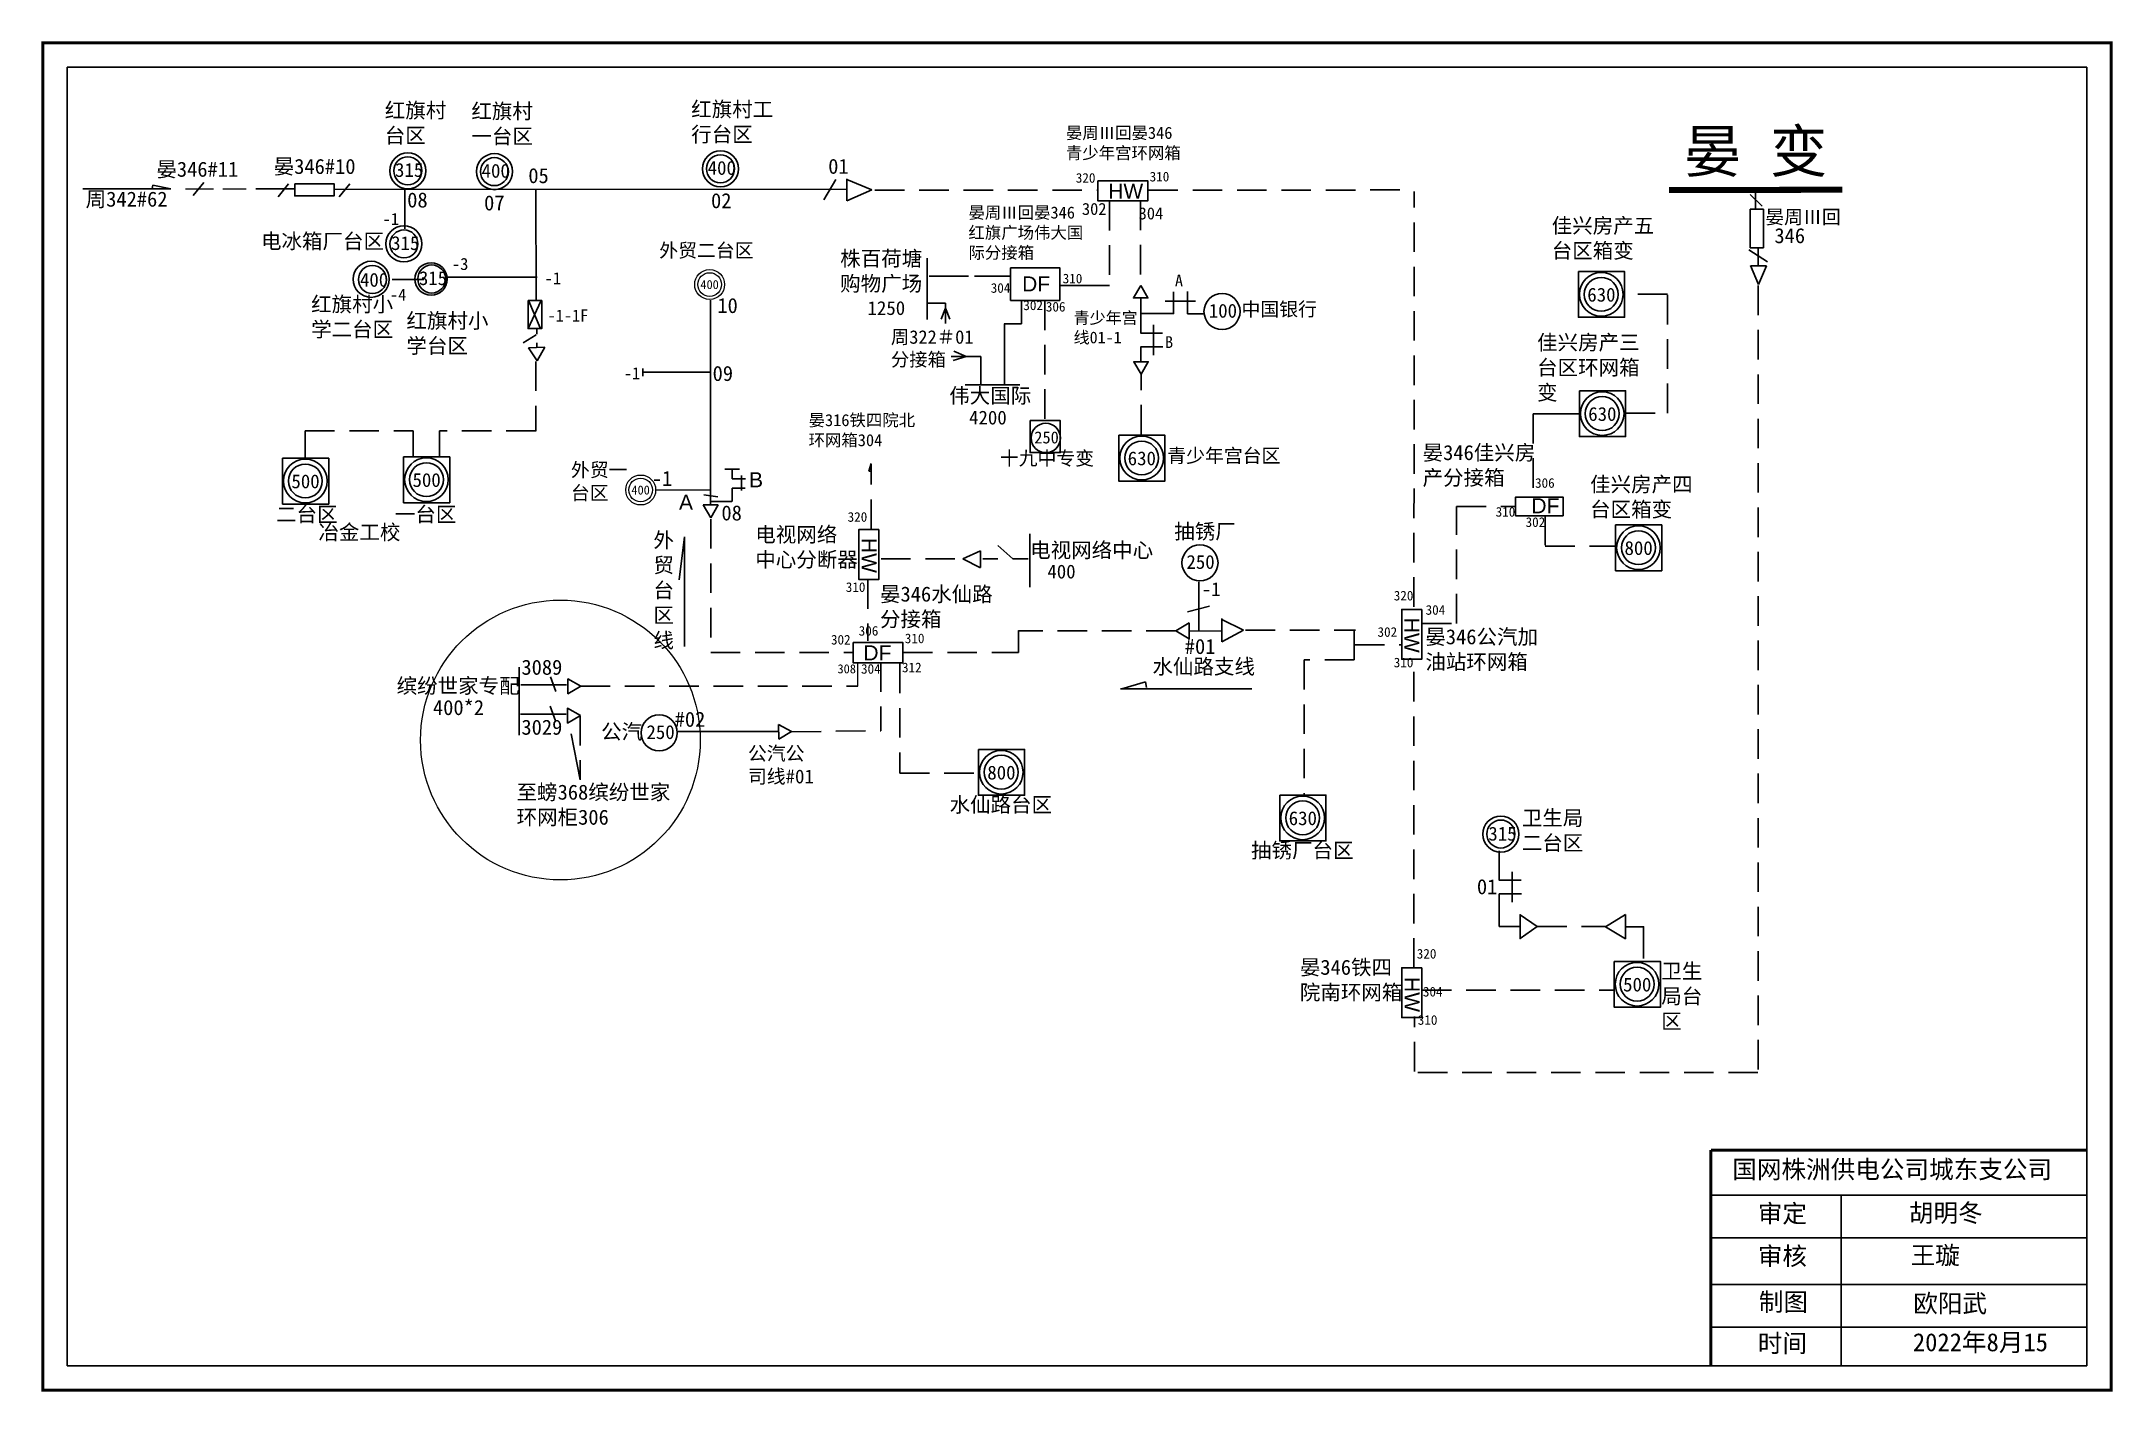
# Model space of a CAD drawing. Extents: x 2 to 347, y 2 to 227.
import ezdxf

# ---------------------------------------------------------------- set-up
doc = ezdxf.new("R2010")
doc.units = 0
doc.header["$LTSCALE"] = 0.774411
doc.linetypes.add('ACAD_ISO02W100', pattern=[15, 12, -3])
doc.linetypes.add('DASHED2', pattern=[9.525, 6.35, -3.175])
doc.layers.get('0').update_dxf_attribs({"linetype": 'CONTINUOUS'})
for name, color, linetype in [('0-RefEdit0', 7, 'CONTINUOUS'), ('LAYER1', 5, 'ACAD_ISO02W100'), ('线型', 7, 'DASHED2')]:
    doc.layers.add(name, color=color, linetype=linetype)
doc.styles.add('SimSun_txtstyle_1.50_0_0', font='', dxfattribs={"height": 1.5})
doc.styles.add('SimSun_txtstyle_2.00_0_0', font='', dxfattribs={"height": 2})
doc.styles.add('SimSun_txtstyle_2.30_0_0', font='simsun.ttc', dxfattribs={"height": 2.3})
doc.styles.get("Standard").update_dxf_attribs({"font": '', "height": 2.5})
doc.styles.add('仿宋_txtstyle_3.00_0_0', font='simsun.ttc', dxfattribs={"height": 3})
doc.styles.add('字体', font='simkai_0.ttf', dxfattribs={"height": 2.5})
doc.styles.add('宋体_txtstyle_0.00_0_0', font='')
doc.styles.add('宋体_txtstyle_1.50_0_0', font='SIMSUN.TTC', dxfattribs={"height": 1.5})
doc.styles.add('宋体_txtstyle_3.00_0_0', font='', dxfattribs={"height": 3})
doc.styles.add('楷体_GB2312_txtstyle_2.00_0_0', font='simkai_0.ttf', dxfattribs={"height": 2})
doc.styles.add('楷体_GB2312_txtstyle_2.50_0_0', font='simkai_0.ttf', dxfattribs={"height": 2.5})
doc.styles.get('SimSun_txtstyle_1.50_0_0').set_extended_font_data('SimSun')
doc.styles.get('SimSun_txtstyle_2.00_0_0').set_extended_font_data('SimSun')
doc.styles.get('Standard').set_extended_font_data('SimSun')
doc.styles.get('宋体_txtstyle_0.00_0_0').set_extended_font_data('宋体')
doc.styles.get('宋体_txtstyle_3.00_0_0').set_extended_font_data('宋体')

msp = doc.modelspace()

# ---------------------------------------------------------------- linework, layer by layer
at = {"linetype": 'Continuous'}
for p, q in [((29.21, 203.31), (27.47, 201.14)), ((134.35, 203.8), (132.37, 200.45)), ((136.18, 203.96), (136.18, 200.29)), ((140.31, 202.12), (136.18, 203.8)), ((9.13, 202.29), (23.74, 202.29)), ((20.77, 202.87), (20.66, 202.32)), ((23.74, 202.29), (20.77, 202.87)), ((44.41, 202.29), (37.88, 202.29)), ((43.33, 203.12), (41.58, 200.94)), ((53.51, 203.12), (51.76, 200.94)), ((62.68, 202.06), (62.68, 195.62)), ((84.46, 202.21), (84.5, 183.7)), ((136.18, 200.29), (140.31, 202.12)), ((288.42, 199.37), (286.44, 201.35)), ((149.54, 190.75), (149.52, 180.53)), ((289.3, 190.14), (286.22, 192.11)), ((287.81, 186.37), (286.45, 189.5)), ((69.75, 187.59), (84.66, 187.59)), ((156.43, 187.75), (149.86, 187.75)), ((163.5, 187.75), (157.39, 187.75)), ((179.87, 186.18), (171.74, 186.18)), ((286.53, 189.46), (289.14, 189.46)), ((289.14, 189.46), (287.81, 186.37)), ((85.3, 183.57), (83.17, 179.04)), ((83.3, 183.57), (85.17, 179.18)), ((149.52, 183.25), (152.6, 183.25)), ((152.6, 183.25), (152.6, 179.89)), ((165.25, 183.71), (165.24, 179.85)), ((185.06, 184.15), (185.06, 178.33)), ((151.87, 180.62), (152.6, 182.43)), ((152.6, 182.43), (153.32, 180.62)), ((165.24, 179.85), (162.32, 179.85)), ((162.39, 179.8), (162.42, 169.73)), ((185.1, 181.54), (190.49, 181.54)), ((192.84, 181.49), (195.53, 181.49)), ((84.5, 177.98), (82.37, 176.65)), ((85.92, 175.95), (83.25, 175.86)), ((83.25, 175.86), (84.66, 173.68)), ((84.64, 179.04), (84.64, 178.11)), ((84.64, 175.85), (84.64, 176.65)), ((84.66, 173.68), (85.92, 175.95)), ((185.1, 176.01), (185.1, 173.57)), ((158.49, 174.37), (153.51, 174.37)), ((156.05, 174.37), (153.87, 173.73)), ((153.96, 175.27), (156.05, 174.37)), ((158.49, 169.65), (158.49, 174.37)), ((155.88, 169.68), (164.97, 169.68)), ((46.11, 157.66), (46.11, 162.06)), ((64.07, 162.06), (64.07, 157.66)), ((68.45, 162.06), (68.45, 157.66)), ((140.21, 156.59), (139.85, 155.31)), ((139.85, 155.31), (140.21, 155.32)), ((166.59, 144.9), (166.59, 136.02)), ((158.41, 142.07), (155.46, 140.78)), ((158.41, 139.3), (158.41, 142.07)), ((161.31, 142.96), (163.81, 140.74)), ((155.46, 140.78), (158.41, 139.26)), ((158.82, 140.74), (161.31, 140.74)), ((163.81, 140.74), (166.31, 140.74)), ((192.86, 131.93), (196.51, 132.91)), ((193.13, 130.13), (190.9, 128.79)), ((190.9, 128.79), (193.13, 127.46)), ((193.13, 127.46), (193.13, 130.13)), ((198.53, 130.81), (198.53, 126.95)), ((202.16, 128.92), (198.53, 130.65)), ((198.53, 126.95), (202.16, 128.92)), ((181.71, 119.17), (203.55, 119.17)), ((181.9, 119.17), (185.85, 120.29)), ((185.85, 120.29), (186.04, 119.35)), ((279.9, 34.97), (342.27, 34.97)), ((301.55, 34.96), (301.55, 6.63)), ((279.9, 27.86), (342.27, 27.86)), ((279.9, 20.11), (342.27, 20.11)), ((279.9, 13.01), (342.27, 13.01))]:
    msp.add_line(p, q, dxfattribs=at)
at = {"color": 7, "linetype": 'Continuous', "lineweight": 0, "ltscale": 0.272735}
msp.add_line((30.85, 202.22), (26.21, 202.22), dxfattribs=at)
at = {"color": 7, "linetype": 'Continuous', "lineweight": 0, "ltscale": 0.063624}
msp.add_line((36.28, 202.24), (32.4, 202.24), dxfattribs=at)
for p, q in [((50.93, 202.16), (136.18, 202.19)), ((287.76, 192.43), (287.76, 189.56)), ((194.7, 133.29), (194.7, 136.91)), ((198.43, 128.76), (193.12, 128.75))]:
    msp.add_line(p, q)
at = {"linetype": 'DASHED2'}
for p, q in [((140.85, 202.04), (177.94, 202.06)), ((179.87, 200.27), (179.87, 186.18)), ((185.02, 200.32), (185.02, 186.26)), ((186.33, 202.06), (230.53, 202.08)), ((230.5, 132.77), (230.53, 201.81)), ((287.76, 186.18), (287.76, 55.49)), ((272.67, 184.77), (265.63, 184.77)), ((272.67, 164.98), (272.67, 184.77)), ((84.46, 173.59), (84.46, 161.99)), ((185.14, 161.43), (185.14, 171.39)), ((46.07, 162.06), (64.07, 162.06)), ((84.46, 162.06), (68.45, 162.06)), ((250.32, 164.87), (250.31, 151.03)), ((265.69, 164.98), (272.67, 164.98)), ((140.21, 145.73), (140.21, 156.56)), ((237.57, 149.47), (247.39, 149.46)), ((237.58, 130.01), (237.57, 149.47)), ((252.33, 147.93), (252.33, 142.87)), ((252.33, 142.87), (263.93, 142.87)), ((141.87, 140.74), (155.48, 140.74)), ((164.75, 125.21), (164.75, 128.82)), ((190.9, 128.8), (164.75, 128.8)), ((202.48, 128.92), (220.8, 128.92)), ((220.57, 128.87), (220.57, 123.94)), ((231.82, 130.01), (237.58, 130.01)), ((220.68, 126.46), (228.46, 126.46)), ((220.57, 123.94), (212.24, 123.94)), ((212.24, 123.94), (212.24, 101.61)), ((230.47, 72.77), (230.5, 123.91)), ((251.01, 79.61), (262.45, 79.61)), ((231.8, 69.03), (263.69, 69.03)), ((230.6, 55.53), (230.6, 64.69)), ((287.72, 55.37), (230.6, 55.37))]:
    msp.add_line(p, q, dxfattribs=at)
at = {"linetype": 'ACAD_ISO02W100'}
msp.add_line((287.28, 198.87), (287.28, 201.96), dxfattribs=at)
at = {"color": 1, "linetype": 'Continuous'}
for p, q in [((58.55, 187.46), (58.55, 187.46)), ((59.15, 187.2), (59.15, 187.2)), ((59.15, 187.2), (59.15, 187.2)), ((59.15, 187.2), (59.15, 187.2)), ((59.15, 187.2), (59.15, 187.2)), ((59.15, 187.2), (59.15, 187.2))]:
    msp.add_line(p, q, dxfattribs=at)
at = {"color": 7, "linetype": 'Continuous'}
for p, q in [((60.53, 187.2), (63.21, 187.2)), ((63.21, 187.2), (65.84, 187.2))]:
    msp.add_line(p, q, dxfattribs=at)
at = {"color": 0}
for p, q in [((113.51, 182.51), (113.51, 183.78)), ((113.51, 149.74), (113.51, 182.48)), ((118.34, 155.67), (115.86, 155.66)), ((112.3, 149.73), (114.78, 149.74)), ((113.56, 147.59), (112.3, 149.73)), ((112.38, 151.42), (114.73, 151.06)), ((114.78, 149.74), (113.56, 147.59)), ((108.1, 112.07), (124.75, 112.07)), ((124.87, 110.75), (124.81, 113.23)), ((124.81, 113.23), (126.99, 112.04)), ((126.99, 112.04), (124.87, 110.75))]:
    msp.add_line(p, q, dxfattribs=at)
at = {"color": 0, "linetype": 'DASHED2'}
for p, q in [((169.08, 183.71), (169.08, 163.95)), ((113.56, 147.37), (113.56, 125.22)), ((113.54, 125.21), (137.23, 125.21)), ((145.53, 125.21), (164.75, 125.21)), ((87.8, 118.7), (86.89, 121.14)), ((141.83, 123.56), (141.83, 112.18)), ((144.99, 123.33), (144.99, 105.1)), ((91.88, 119.61), (137.99, 119.61)), ((87.73, 113.82), (86.82, 116.26)), ((91.83, 114.65), (91.83, 104.02)), ((126.99, 112.02), (141.83, 112.18)), ((144.99, 105.1), (157.96, 105.1))]:
    msp.add_line(p, q, dxfattribs=at)
at = {"color": 0, "linetype": 'Continuous'}
for p, q in [((109.18, 144.39), (108.31, 137.25)), ((109.18, 126.16), (109.18, 144.39)), ((81.7, 122.76), (81.7, 111.45)), ((89.55, 119.79), (81.98, 119.79)), ((89.47, 114.91), (81.91, 114.91)), ((91.83, 104.02), (90.33, 111.66))]:
    msp.add_line(p, q, dxfattribs=at)
at = {"color": 7}
msp.add_line((194.7, 133.29), (194.7, 128.77), dxfattribs=at)
at = {"color": 7, "linetype": 'Continuous', "lineweight": 0, "ltscale": 0.652147}
msp.add_line((137.99, 119.61), (137.99, 123.49), dxfattribs=at)
at = {"linetype": 'Continuous', "const_width": 0.5}
msp.add_lwpolyline([(2.47, 226.53), (346.45, 226.53), (346.45, 2.56), (2.47, 2.56)], close=True, dxfattribs=at)
at = {"linetype": 'Continuous'}
for points in [[(6.52, 222.48), (342.4, 222.48), (342.4, 6.61), (6.52, 6.61)], [(177.94, 203.62), (186.23, 203.62), (186.23, 200.26), (177.94, 200.26)], [(44.35, 203.12), (50.89, 203.12), (50.89, 201.09), (44.35, 201.09)], [(163.41, 189.16), (171.59, 189.16), (171.59, 183.71), (163.41, 183.71)], [(185.05, 186.21), (183.85, 184.14), (186.25, 184.14)], [(83.17, 183.7), (85.43, 183.7), (85.43, 179.04), (83.17, 179.04)], [(185.11, 171.44), (186.31, 173.51), (183.91, 173.51)], [(141.5, 145.63), (141.5, 137.34), (138.15, 137.34), (138.15, 145.63)], [(231.81, 132.35), (231.81, 124.06), (228.46, 124.06), (228.46, 132.35)], [(231.81, 72.77), (231.81, 64.49), (228.46, 64.49), (228.46, 72.77)]]:
    msp.add_lwpolyline(points, close=True, dxfattribs=at)
for points, const_width in [([(301.73, 202.11), (272.91, 202.09)], 1), ([(279.86, 42.47), (279.86, 6.74)], 0.5), ([(279.9, 42.47), (342.27, 42.47)], 0.5)]:
    msp.add_lwpolyline(points, dxfattribs=dict(at, const_width=const_width))
at = {"linetype": 'ACAD_ISO02W100'}
msp.add_lwpolyline([(288.61, 192.47), (286.4, 192.47), (286.4, 198.87), (288.61, 198.87)], close=True, dxfattribs=at)
at = {"color": 0}
for points in [[(257.85, 188.52), (265.53, 188.52), (265.53, 180.91), (257.85, 180.91)], [(258.01, 168.69), (265.69, 168.69), (265.69, 161.07), (258.01, 161.07)], [(181.41, 161.3), (189.09, 161.3), (189.09, 153.69), (181.41, 153.69)], [(42.32, 157.49), (50, 157.49), (50, 149.87), (42.32, 149.87)], [(62.46, 157.7), (70.14, 157.7), (70.14, 150.09), (62.46, 150.09)], [(247.39, 147.93), (247.39, 151.03), (255.29, 151.03), (255.29, 147.93)], [(264.04, 146.4), (271.72, 146.4), (271.72, 138.78), (264.04, 138.78)], [(91.94, 119.59), (89.78, 120.8), (89.8, 118.32)], [(91.87, 114.7), (89.7, 115.92), (89.73, 113.44)], [(158.06, 109.07), (165.74, 109.07), (165.74, 101.45), (158.06, 101.45)], [(208.19, 101.47), (215.87, 101.47), (215.87, 93.86), (208.19, 93.86)], [(263.81, 73.82), (271.49, 73.82), (271.49, 66.21), (263.81, 66.21)]]:
    msp.add_lwpolyline(points, close=True, dxfattribs=at)
at = {"linetype": 'Continuous'}
for points in [[(189.12, 183.62), (194.17, 183.62)], [(190.53, 185.13), (190.53, 181.49), (190.53, 181.49)], [(192.82, 181.49), (192.82, 181.49), (192.82, 181.49), (192.82, 185.18)], [(187.18, 179.68), (187.18, 174.63)], [(188.69, 178.27), (185.06, 178.27), (185.06, 178.27)], [(185.06, 175.98), (185.06, 175.98), (185.06, 175.98), (188.74, 175.98)], [(248.31, 87.33), (244.68, 87.33), (244.68, 92.19)], [(246.81, 88.74), (246.81, 83.69)], [(248.15, 79.64), (244.68, 79.64), (244.68, 85.04), (248.37, 85.04)], [(251, 79.61), (248.16, 81.57), (248.16, 77.62), (251, 79.61)], [(265.67, 81.62), (265.67, 77.58), (262.38, 79.6), (265.67, 81.62)], [(268.69, 74.3), (268.69, 79.6), (265.66, 79.6)]]:
    msp.add_lwpolyline(points, dxfattribs=at)
at = {"color": 0, "linetype": 'Continuous'}
msp.add_lwpolyline([(137.22, 126.84), (145.51, 126.84), (145.51, 123.49), (137.22, 123.49)], close=True, dxfattribs=at)
for centre, radius in [((63.16, 205.27), 3), ((63.16, 205.27), 2.33), ((77.56, 205.13), 3), ((77.56, 205.13), 2.33), ((115.16, 205.6), 3), ((115.16, 205.6), 2.33), ((62.51, 193.11), 3), ((62.51, 193.11), 2.33), ((57.07, 187.23), 3), ((57.27, 187.19), 2.33), ((67.14, 187.28), 2.33), ((169.27, 160.85), 2.44), ((194.91, 140.08), 3), ((244.95, 95), 3), ((244.95, 95), 2.33)]:
    msp.add_circle(centre, radius)
msp.add_circle((67.03, 187.27), 2.69, dxfattribs=at)
at = {"color": 7, "linetype": 'Continuous', "lineweight": 0, "ltscale": 0.251723}
for centre, radius in [((113.36, 186.36), 2.49), ((113.36, 186.36), 1.97), ((101.89, 152.2), 2.49), ((101.89, 152.2), 1.97)]:
    msp.add_circle(centre, radius, dxfattribs=at)
at = {"color": 0}
for centre, radius in [((261.65, 184.73), 3.63), ((261.65, 184.73), 2.82), ((261.81, 164.9), 3.63), ((261.81, 164.9), 2.82), ((185.21, 157.52), 3.63), ((185.21, 157.52), 2.82), ((46.12, 153.7), 3.63), ((46.12, 153.7), 2.82), ((66.26, 153.92), 3.63), ((66.26, 153.92), 2.82), ((267.84, 142.61), 3.63), ((267.84, 142.61), 2.82), ((104.97, 111.81), 3), ((161.86, 105.28), 3.63), ((161.86, 105.28), 2.82), ((211.99, 97.69), 3.63), ((211.99, 97.69), 2.82), ((267.61, 70.04), 3.63), ((267.61, 70.04), 2.82)]:
    msp.add_circle(centre, radius, dxfattribs=at)
at = {"color": 7}
msp.add_circle((198.58, 181.86), 3, dxfattribs=at)
at = {"color": 12, "linetype": 'Continuous', "lineweight": 0, "ltscale": 0.833022, "true_color": 0xc00000}
msp.add_circle((88.54, 110.63), 23.26, dxfattribs=at)
at = {"layer": '0-RefEdit0', "color": 0, "linetype": 'DASHED2', "ltscale": 2}
msp.add_line((257.91, 164.87), (250.32, 164.87), dxfattribs=at)
at = {"layer": '0-RefEdit0', "ltscale": 2}
for p, q in [((117.13, 155.62), (117.13, 154.03)), ((119.29, 152.51), (117.09, 152.51)), ((117.09, 152.51), (117.09, 150.28)), ((117.13, 154.03), (119.33, 154.03)), ((118.68, 154.6), (118.68, 152.13))]:
    msp.add_line(p, q, dxfattribs=at)
msp.add_lwpolyline([(166.66, 163.74), (171.66, 163.74), (171.66, 158.41), (166.66, 158.41)], close=True, dxfattribs=at)
at = {"layer": 'LAYER1', "color": 0, "linetype": 'DASHED2'}
msp.add_line((139.67, 137.37), (139.67, 127.15), dxfattribs=at)
at = {"layer": '线型', "linetype": 'ByBlock'}
for p, q in [((102.22, 172.39), (102.22, 171.13)), ((113.52, 171.79), (102.24, 171.79)), ((113.56, 152.18), (104.38, 152.2)), ((113.53, 150.27), (117.04, 150.27))]:
    msp.add_line(p, q, dxfattribs=at)

# ---------------------------------------------------------------- texts
at = {"color": 7, "attachment_point": 1}
for s, insert, char_height, width, style in [('红旗村工\\P行台区', (110.29, 216.75), 2.5, 22.3125, '字体'), ('红旗村台区', (59.33, 216.57), 2.5, 12.6256, '字体'), ('{\\fSimSun|b0|i0|c134|p2;红旗村一台区}', (73.73, 216.43), 2.5, 12.6256, '字体'), ('302', (175.28, 199.93), 2, 4.8377, 'SimSun_txtstyle_2.00_0_0'), ('304', (184.71, 199.19), 2, 4.8377, 'SimSun_txtstyle_2.00_0_0'), ('电冰箱厂台区', (38.74, 194.82), 2.5, 25.4239, '字体'), ('红旗村小学二台区', (47.08, 184.33), 2.5, 14.1746, '字体'), ('红旗村小学台区', (62.93, 181.6), 2.5, 14.1746, '字体'), ('晏346水仙路分接箱', (141.69, 136.15), 2.5, 19.7473, '楷体_GB2312_txtstyle_2.50_0_0'), ('水仙路支线', (187.01, 124.1), 2.5, 24.2247, '字体'), ('#01', (192.38, 127.44), 2.5, 35.4186, '字体'), ('308', (134.63, 123.22), 1.5, 4.8377, 'SimSun_txtstyle_1.50_0_0'), ('630', (209.67, 98.78), 2.3, 4.8377, 'SimSun_txtstyle_2.30_0_0')]:
    msp.add_mtext(s, dxfattribs=dict(at, insert=insert, char_height=char_height, width=width, style=style))
at = {"attachment_point": 1}
for s, insert, char_height, width, style in [('晏周Ⅲ回晏346^J青少年宫环网箱', (172.61, 212.58), 2, 24.1448, '楷体_GB2312_txtstyle_2.00_0_0'), ('{\\fSimSun|b0|i0|c134|p2;晏}346#11', (21.34, 206.78), 2.5, 19.0498, '楷体_GB2312_txtstyle_2.50_0_0'), ('{\\fSimSun|b0|i0|c134|p2;晏}346#10', (40.85, 207.25), 2.5, 19.0498, '楷体_GB2312_txtstyle_2.50_0_0'), ('晏周Ⅲ回晏346^J红旗广场伟大国际分接箱', (156.4, 199.33), 2, 20.4678, '楷体_GB2312_txtstyle_2.00_0_0'), ('佳兴房产五台区箱变', (253.41, 197.41), 2.5, 17.6113, '字体'), ('株百荷塘购物广场', (135.07, 191.94), 2.5, 15.9664, '字体'), ('周322＃01分接箱', (143.5, 178.76), 2.242, 14.7312, '字体'), ('佳兴房产三台区环网箱变', (250.98, 177.99), 2.5, 19.8327, '字体'), ('伟大国际', (153.2, 169.14), 2.5, 16.4275, '字体'), ('{\\fSimSun|b0|i0|c134|p2;晏}316{\\fSimSun|b0|i0|c134|p2;铁四院北环网箱}304', (129.81, 164.82), 2, 19.5789, '字体'), ('{\\fSimSun|b0|i0|c134|p2;晏}346{\\fSimSun|b0|i0|c134|p2;佳兴房产分接箱}', (231.94, 159.67), 2.5, 20.74, '楷体_GB2312_txtstyle_2.50_0_0'), ('佳兴房产四台区箱变', (259.8, 154.4), 2.5, 19.0241, '字体'), ('二台区', (41.24, 149.41), 2.5, 16.4275, '字体'), ('一台区', (61.01, 149.41), 2.5, 16.4275, '字体'), ('冶金工校', (48.29, 146.43), 2.5, 16.4275, '字体'), ('电视网络\\P中心分断器', (120.95, 146.05), 2.5, 30.7633, '字体'), ('抽锈厂', (190.63, 146.57), 2.5, 16.4292, '字体'), ('电视网络中心', (166.67, 143.45), 2.5, 30.7633, '字体'), ('{\\fSimSun|b0|i0|c134|p2;晏}346{\\fSimSun|b0|i0|c134|p2;公汽加油站环网箱}', (232.39, 129.05), 2.5, 21.6554, '楷体_GB2312_txtstyle_2.50_0_0'), ('抽锈厂台区', (203.4, 93.54), 2.5, 30.7633, '字体'), ('{\\fSimSun|b0|i0|c134|p2;晏}346{\\fSimSun|b0|i0|c134|p2;铁四院南环网箱}', (211.52, 74.1), 2.5, 17.8106, '字体'), ('卫生局台区', (271.64, 73.47), 2.5, 9.9478, '字体')]:
    msp.add_mtext(s, dxfattribs=dict(at, insert=insert, char_height=char_height, width=width, style=style))
at = {"linetype": 'Continuous', "attachment_point": 1}
for s, insert, char_height, width, style in [('晏 变', (275.38, 212.04), 7, 27.4955, '字体'), ('周342#62', (9.58, 201.81), 2.5, 14.8308, '楷体_GB2312_txtstyle_2.50_0_0'), ('卫生局二台区', (248.44, 98.94), 2.5, 11.9481, '字体'), ('国网株洲供电公司城东支公司', (283.44, 40.75), 3, 82.0179, '宋体_txtstyle_3.00_0_0'), ('审定', (287.69, 33.41), 3, 23.4615, '宋体_txtstyle_0.00_0_0'), ('胡明冬', (312.82, 33.52), 3, 23.4615, '宋体_txtstyle_3.00_0_0'), ('审核', (287.69, 26.34), 3, 23.4615, '宋体_txtstyle_0.00_0_0'), ('王璇', (313.1, 26.47), 3, 33.0539, '宋体_txtstyle_3.00_0_0'), ('制图', (287.86, 18.72), 3, 23.4615, '宋体_txtstyle_0.00_0_0'), ('欧阳武', (313.55, 18.47), 3, 23.4615, '仿宋_txtstyle_3.00_0_0'), ('时间', (287.69, 11.84), 3, 23.4615, '宋体_txtstyle_0.00_0_0'), ('2022年8月15', (313.48, 12.01), 3, 23.4615, '宋体_txtstyle_3.00_0_0')]:
    msp.add_mtext(s, dxfattribs=dict(at, insert=insert, char_height=char_height, width=width, style=style))
at = {"color": 7, "attachment_point": 1}
for s, insert, char_height, width in [('400', (113.03, 206.9), 2.3, 5.5701), ('01', (133.08, 207.27), 2.5, 5.5701), ('315', (61.03, 206.56), 2.3, 5.5701), ('400', (75.43, 206.42), 2.3, 5.5701), ('05', (83.2, 205.72), 2.5, 4.2085), ('08', (63.06, 201.67), 2.5, 4.2085), ('07', (75.85, 201.18), 2.5, 4.2085), ('02', (113.59, 201.55), 2.5, 5.5701), ('-1', (58.97, 198.26), 2, 11.7591), ('315', (60.38, 194.4), 2.3, 5.5701), ('-3', (70.51, 190.78), 2, 11.7591), ('315', (65, 188.57), 2.3, 5.5701), ('-1', (85.93, 188.41), 2, 11.7591), ('A', (190.75, 188.02), 1.96, 11.3408), ('100', (196.38, 183.15), 2.3, 4.8377), ('中国银行', (201.82, 183.42), 2.3, 19.6132), ('-1-1F', (86.38, 182.21), 2, 11.7591), ('青少年宫线01-1', (173.89, 181.8), 1.955, 11.3408), ('B', (189.11, 177.77), 1.96, 11.3408), ('十九中专变', (161.62, 158.62), 2.3, 19.6132), ('青少年宫台区', (189.47, 159.06), 2.3, 19.6132), ('08', (115.32, 149.64), 2.5, 5.5701), ('01', (240.97, 87.5), 2.5, 5.5701)]:
    msp.add_mtext(s, dxfattribs=dict(at, insert=insert, char_height=char_height, width=width))
at = {"color": 0, "attachment_point": 1}
for s, insert, char_height, width in [('{\\fSimSun|b0|i0|c134|p32;\\H0.64x;320}', (174.26, 204.89), 2.5, 4.8377), ('{\\fSimSun|b0|i0|c134|p32;\\H0.64x;310}', (186.54, 205.1), 2.5, 4.8377), ('{\\fArial|b0|i0|c0|p32;HW}', (179.65, 203.15), 2.5, 4.8377), ('外贸二台区', (104.98, 193.19), 2.3, 16.4292), ('{\\fSimSun|b0|i0|c134|p32;\\H0.64x;304}', (160.11, 186.59), 2.5, 4.8377), ('{\\fArial|b0|i0|c0|p32;DF}', (165.33, 187.71), 2.5, 4.8377), ('{\\fSimSun|b0|i0|c134|p32;\\H0.64x;310}', (172.08, 188.16), 2.5, 4.8377), ('{\\fSimSun|b0|i0|c134|p32;\\H0.64x;302}', (165.53, 183.71), 2.5, 6.3339), ('{\\fSimSun|b0|i0|c134|p32;\\H0.64x;306}', (169.28, 183.47), 2.5, 6.3339), ('630', (259.33, 185.82), 2.3, 4.8377), ('-1', (99.08, 172.62), 2, 11.7591), ('630', (259.49, 165.99), 2.3, 4.8377), ('630', (182.89, 158.61), 2.3, 4.8377), ('外贸一台区', (90.29, 156.7), 2.3, 10.0753), ('500', (43.8, 154.79), 2.3, 4.8377), ('500', (63.94, 155.01), 2.3, 4.8377), ('{\\fSimSun|b0|i0|c134|p32;\\H0.64x;320}', (136.31, 148.52), 2.5, 4.8377), ('{\\fSimSun|b0|i0|c134|p32;\\H0.64x;310}', (244.09, 149.37), 2.5, 4.8377), ('{\\fArial|b0|i0|c0|p32;DF}', (250.03, 150.83), 2.5, 4.8377), ('{\\fSimSun|b0|i0|c134|p32;\\H0.64x;302}', (249.07, 147.66), 2.5, 4.8377), ('800', (265.52, 143.7), 2.3, 4.8377), ('{\\fSimSun|b0|i0|c134|p32;\\H0.64x;310}', (136, 136.85), 2.5, 4.8377), ('{\\fSimSun|b0|i0|c134|p32;\\H0.64x;320}', (227.14, 135.44), 2.5, 4.8377), ('{\\fSimSun|b0|i0|c134|p32;\\H0.64x;304}', (232.44, 133.06), 2.5, 4.8377), ('{\\fSimSun|b0|i0|c134|p32;\\H0.64x;302}', (133.54, 128.11), 2.5, 4.8377), ('{\\fSimSun|b0|i0|c134|p32;\\H0.64x;306}', (138.15, 129.59), 2.5, 4.8377), ('{\\fSimSun|b0|i0|c134|p32;\\H0.64x;310}', (145.82, 128.33), 2.5, 4.8377), ('{\\fSimSun|b0|i0|c134|p32;\\H0.64x;302}', (224.44, 129.39), 2.5, 4.8377), ('{\\fArial|b0|i0|c0|p32;DF}', (138.93, 126.38), 2.5, 4.8377), ('{\\fSimSun|b0|i0|c134|p32;\\H0.64x;310}', (227.14, 124.32), 2.5, 4.8377), ('3089', (82.05, 123.98), 2.5, 8.7401), ('{\\fSimSun|b0|i0|c134|p32;\\H0.64x;304}', (138.54, 123.26), 2.5, 4.8377), ('{\\fSimSun|b0|i0|c134|p32;\\H0.64x;312}', (145.35, 123.5), 2.5, 4.8377), ('400*2', (67.34, 117.28), 2.5, 8.7401), ('3029', (82.05, 114.01), 2.5, 8.7401), ('250', (102.85, 113.1), 2.3, 4.8377), ('公汽公司线#01', (119.72, 109.56), 2.3, 11.7362), ('800', (159.54, 106.37), 2.3, 4.8377), ('{\\fSimSun|b0|i0|c134|p32;\\H0.64x;320}', (230.97, 75.9), 2.5, 4.8377), ('{\\fSimSun|b0|i0|c134|p32;\\H0.64x;304}', (231.99, 69.59), 2.5, 4.8377), ('500', (265.29, 71.13), 2.3, 4.8377), ('{\\fSimSun|b0|i0|c134|p32;\\H0.64x;310}', (231.14, 64.89), 2.5, 4.8377)]:
    msp.add_mtext(s, dxfattribs=dict(at, insert=insert, char_height=char_height, width=width))
at = {"color": 0, "linetype": 'Continuous', "insert": (288.93, 198.75), "char_height": 2.3, "width": 13.0541, "attachment_point": 1, "style": '字体'}
msp.add_mtext('晏周Ⅲ回', dxfattribs=at)
at = {"color": 0, "linetype": 'Continuous', "char_height": 2.5, "attachment_point": 1}
for s, insert, width in [('346', (290.45, 195.74), 5.6554), ('10', (114.64, 184.12), 12.6136), ('09', (113.85, 172.83), 12.6136), ('-1', (103.75, 155.38), 12.6136), ('{\\fArial|b0|i0|c0|p32;B}', (119.91, 155.15), 12.6136), ('{\\fArial|b0|i0|c0|p32;A}', (108.26, 151.42), 12.6136), ('#02', (107.54, 115.33), 12.6136)]:
    msp.add_mtext(s, dxfattribs=dict(at, insert=insert, width=width))
at = {"color": 1, "linetype": 'Continuous', "attachment_point": 1, "style": '字体'}
for s, insert, char_height, width in [('{\\C7;400}', (55.2, 188.29), 2.3, 4.3078), ('{\\C7;-4}', (60.2, 185.68), 2, 2.664535259100376e-15)]:
    msp.add_mtext(s, dxfattribs=dict(at, insert=insert, char_height=char_height, width=width))
at = {"color": 7, "linetype": 'Continuous', "lineweight": 0, "ltscale": 0.251723, "char_height": 1.5, "attachment_point": 1, "style": '宋体_txtstyle_1.50_0_0'}
for insert in [(111.82, 187.11), (100.35, 152.95)]:
    msp.add_mtext('400', dxfattribs=dict(at, insert=insert))
at = {"char_height": 2.3, "attachment_point": 1}
for s, insert, width in [('1250', (139.62, 183.6), 4.8377), ('4200', (156.51, 165.39), 4.8377), ('250', (192.66, 141.39), 4.8377), ('400', (169.53, 139.79), 4.8377), ('-1', (195.21, 136.87), 16.4292), ('315', (242.87, 96.21), 4.8377)]:
    msp.add_mtext(s, dxfattribs=dict(at, insert=insert, width=width))
at = {"insert": (167.35, 161.94), "char_height": 2, "width": 2.1446, "attachment_point": 1, "rotation": 0.0712, "style": '字体'}
msp.add_mtext('250', dxfattribs=at)
at = {"color": 1, "insert": (250.64, 154.17), "char_height": 2.5, "width": 4.8377, "attachment_point": 1}
msp.add_mtext('{\\fSimSun|b0|i0|c134|p32;\\H0.64x;306}', dxfattribs=at)
at = {"color": 0, "char_height": 2.5, "attachment_point": 1, "style": '字体'}
for s, insert, width in [('外贸台区线', (104.01, 145.13), 3.4373), ('缤纷世家专配', (61.3, 120.9), 27.5794), ('公汽', (95.31, 113.28), 16.4292), ('水仙路台区', (153.27, 101.13), 30.7633)]:
    msp.add_mtext(s, dxfattribs=dict(at, insert=insert, width=width))
at = {"color": 0, "char_height": 2.5, "width": 4.8377, "attachment_point": 1, "rotation": 270}
for insert in [(141.14, 144.23), (231.4, 130.96), (231.43, 71.23)]:
    msp.add_mtext('{\\fArial|b0|i0|c0|p32;HW}', dxfattribs=dict(at, insert=insert))
at = {"color": 2, "true_color": 0xffff00, "insert": (81.25, 103.22), "char_height": 2.5, "width": 27.5794, "attachment_point": 1, "style": '楷体_GB2312_txtstyle_2.50_0_0'}
msp.add_mtext('至螃368缤纷世家环网柜306', dxfattribs=at)

doc.saveas('drawing.dxf')
